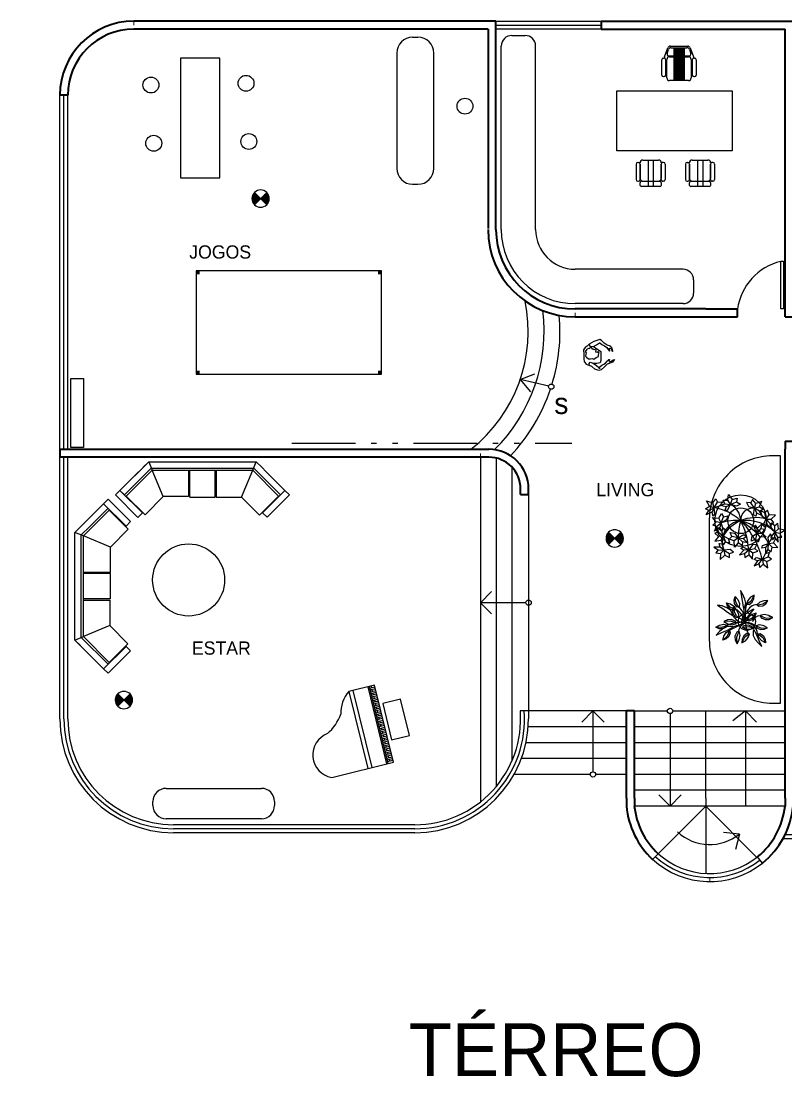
# Model space of a CAD drawing. Header units: millimetres. Extents: x 959 to 1071, y -109 to -6.
# Drawn here: x 959.32 to 973.78, y -28.07 to -8.12 of the extents above; entities that cross this region are included whole.
import ezdxf

# ---------------------------------------------------------------- set-up
doc = ezdxf.new("R2010")
doc.units = ezdxf.units.MM
doc.linetypes.add('ACAD_ISO10W100', pattern=[18, 12, -3, 0, -3])
doc.linetypes.add('ACAD_ISO12W100', pattern=[21, 12, -3, 0, -3, 0, -3])
for name, color, linetype in [('1E-SIMB', 2, 'Continuous'), ('CORTERS', 1, 'ACAD_ISO12W100'), ('e', 8, 'Continuous'), ('muebless', 90, 'Continuous'), ('prory1', 4, 'Continuous')]:
    doc.layers.add(name, color=color, linetype=linetype)
doc.layers.add('ejes', color=4, linetype='ACAD_ISO10W100', lineweight=0)
doc.layers.add('muro', color=1, linetype='Continuous', lineweight=40)

# ---------------------------------------------------------------- blocks, each defined once
blk = doc.blocks.new('Sofa45')
at = {"layer": 'e'}
for p, q in [((-0.596, 0.994), (-0.448, 0.994)), ((-0.448, 0.994), (-0.514, 0.834, 0.072)), ((-0.498, 0.874, 0.7), (0.871, -0.495, 0.7)), ((-0.448, 0.994), (0.991, -0.445)), ((-0.029, 0.348, 0.29), (0.831, -0.511, 0.29)), ((-0.372, -0.029, 0.3), (-0.033, -0.369, 0.3)), ((-0.033, -0.369, 0.3), (0.321, -0.015, 0.3)), ((0.335, -0.029, 0.3), (-0.019, -0.383, 0.3)), ((-0.019, -0.383, 0.3), (0.321, -0.722, 0.3)), ((0.831, -0.511, 0.3), (0.991, -0.445)), ((0.831, -1.202, 0.29), (0.831, -0.511, 0.29)), ((0.871, -0.712, 0.7), (0.871, -0.495, 0.7)), ((0.991, -0.592), (0.991, -0.445)), ((0.991, -0.712), (0.991, -0.592)), ((0.321, -0.722, 0.3), (0.321, -1.202, 0.3)), ((0.871, -1.212, 0.7), (0.871, -0.712, 0.7)), ((0.991, -1.212), (0.991, -0.712)), ((0.321, -1.202, 0.3), (0.831, -1.202, 0.29))]:
    blk.add_line(p, q, dxfattribs=at)
for points in [[(-1.336, 0.394), (-1.216, 0.394), (-1.216, 0.994), (-1.336, 0.994)], [(-1.336, 0.994), (-1.336, 0.394), (-1.216, 0.394), (-1.216, 0.994)], [(0.391, -1.332), (0.391, -1.212), (0.991, -1.212), (0.991, -1.332)]]:
    blk.add_lwpolyline(points, close=True, dxfattribs=at)
blk.add_lwpolyline([(-0.448, 0.994), (-1.216, 0.994), (-1.216, 0.874), (-0.498, 0.874)], dxfattribs=at)
for points, elevation in [([(-0.721, 0.334), (-1.206, 0.334), (-1.206, 0.834), (-0.514, 0.834)], 0.29), ([(-0.372, -0.029), (-0.011, 0.331)], 0.4), ([(-0.372, -0.029), (-0.033, -0.369), (0.328, -0.008)], 0.4), ([(-0.019, -0.383), (0.342, -0.022)], 0.3), ([(-0.019, -0.383), (0.321, -0.722), (0.831, -0.511)], 0.3)]:
    blk.add_lwpolyline(points, dxfattribs=dict(at, elevation=elevation))
at = {"layer": 'e', "elevation": 0.29}
blk.add_lwpolyline([(-0.514, 0.834), (-0.029, 0.348), (-0.382, -0.005), (-0.721, 0.334)], close=True, dxfattribs=at)
at = {"layer": 'e', "linetype": 'Continuous'}
for points in [[(-1.336, 0.994, 0.55), (-1.216, 0.994, 0.55), (-1.216, 0.394, 0.55), (-1.336, 0.394, 0.55)], [(-1.216, 0.994, 0.7), (-0.716, 0.994, 0.7), (-0.716, 0.994), (-1.216, 0.994)], [(-1.216, 0.994, 0.7), (-0.716, 0.994, 0.7), (-0.716, 0.994), (-1.216, 0.994)], [(0.991, -0.712, 0.7), (0.991, -1.212, 0.7), (0.991, -1.212), (0.991, -0.712)], [(0.991, -1.212, 0.55), (0.991, -1.332, 0.55), (0.391, -1.332, 0.55), (0.391, -1.212, 0.55)]]:
    blk.add_3dface(points, dxfattribs=at)
blk = doc.blocks.new('billar')
for p, q in [((464.757, 130.624, 0.76), (464.757, 127.884, 0.76)), ((466.282, 130.624, 0.76), (464.757, 130.624, 0.76)), ((466.282, 127.884, 0.76), (466.282, 130.624, 0.76)), ((464.757, 127.884, 0.76), (466.282, 127.884, 0.76))]:
    blk.add_line(p, q)
at = {"color": 0, "linetype": 'ByBlock'}
for points in [[(464.757, 130.624), (464.807, 130.624), (464.757, 130.574), (464.807, 130.574)], [(466.232, 130.624), (466.282, 130.624), (466.232, 130.574), (466.282, 130.574)], [(464.757, 127.934), (464.807, 127.934), (464.757, 127.884), (464.807, 127.884)], [(466.232, 127.934), (466.282, 127.934), (466.232, 127.884), (466.282, 127.884)]]:
    blk.add_solid(points, dxfattribs=at)
blk = doc.blocks.new('Musa05pl')
at = {"color": 0, "linetype": 'ByBlock'}
for p, q in [((-0.773, 1.617), (-0.773, 0.417)), ((0.727, 0.917), (-0.773, 0.917)), ((0.727, 0.837), (-0.773, 0.837)), ((0.727, 0.417), (0.727, 0.917)), ((0.727, 0.548), (-0.773, 0.548)), ((0.727, 0.522), (-0.773, 0.522)), ((-0.773, 0.417), (0.727, 0.417)), ((-0.739, 0.417), (-0.739, 0.522)), ((-0.705, 0.482), (-0.739, 0.482)), ((-0.705, 0.417), (-0.705, 0.522)), ((-0.671, 0.417), (-0.671, 0.522)), ((-0.637, 0.482), (-0.671, 0.482)), ((-0.637, 0.417), (-0.637, 0.522)), ((-0.603, 0.417), (-0.603, 0.522)), ((-0.569, 0.482), (-0.603, 0.482)), ((-0.569, 0.417), (-0.569, 0.522)), ((-0.535, 0.417), (-0.535, 0.522)), ((-0.501, 0.482), (-0.535, 0.482)), ((-0.501, 0.417), (-0.501, 0.522)), ((-0.467, 0.417), (-0.467, 0.522)), ((-0.433, 0.482), (-0.467, 0.482)), ((-0.433, 0.417), (-0.433, 0.522)), ((-0.399, 0.417), (-0.399, 0.522)), ((-0.365, 0.482), (-0.399, 0.482)), ((-0.365, 0.417), (-0.365, 0.522)), ((-0.331, 0.417), (-0.331, 0.522)), ((-0.297, 0.482), (-0.331, 0.482)), ((-0.297, 0.417), (-0.297, 0.522)), ((-0.263, 0.417), (-0.263, 0.522)), ((-0.229, 0.482), (-0.263, 0.482)), ((-0.229, 0.417), (-0.229, 0.522)), ((-0.196, 0.417), (-0.196, 0.522)), ((-0.161, 0.482), (-0.196, 0.482)), ((-0.161, 0.417), (-0.161, 0.522)), ((-0.128, 0.417), (-0.128, 0.522)), ((-0.093, 0.482), (-0.128, 0.482)), ((-0.093, 0.417), (-0.093, 0.522)), ((-0.06, 0.417), (-0.06, 0.522)), ((-0.025, 0.482), (-0.06, 0.482)), ((-0.025, 0.417), (-0.025, 0.522)), ((0.008, 0.417), (0.008, 0.522)), ((0.043, 0.482), (0.008, 0.482)), ((0.043, 0.417), (0.043, 0.522)), ((0.076, 0.417), (0.076, 0.522)), ((0.111, 0.482), (0.076, 0.482)), ((0.111, 0.417), (0.111, 0.522)), ((0.144, 0.417), (0.144, 0.522)), ((0.179, 0.482), (0.144, 0.482)), ((0.179, 0.417), (0.179, 0.522)), ((0.212, 0.417), (0.212, 0.522)), ((0.247, 0.482), (0.212, 0.482)), ((0.247, 0.417), (0.247, 0.522)), ((0.28, 0.417), (0.28, 0.522)), ((0.314, 0.482), (0.28, 0.482)), ((0.314, 0.417), (0.314, 0.522)), ((0.348, 0.417), (0.348, 0.522)), ((0.382, 0.482), (0.348, 0.482)), ((0.382, 0.417), (0.382, 0.522)), ((0.416, 0.417), (0.416, 0.522)), ((0.45, 0.482), (0.416, 0.482)), ((0.45, 0.417), (0.45, 0.522)), ((0.484, 0.417), (0.484, 0.522)), ((0.518, 0.482), (0.484, 0.482)), ((0.518, 0.417), (0.518, 0.522)), ((0.552, 0.417), (0.552, 0.522)), ((0.586, 0.482), (0.552, 0.482)), ((0.586, 0.417), (0.586, 0.522)), ((0.62, 0.417), (0.62, 0.522)), ((0.654, 0.482), (0.62, 0.482)), ((0.654, 0.417), (0.654, 0.522)), ((0.688, 0.417), (0.688, 0.522)), ((0.722, 0.482), (0.688, 0.482)), ((-0.351, 0.348), (-0.351, 0)), ((0.351, 0.348), (-0.351, 0.348)), ((0.351, 0), (0.351, 0.348)), ((-0.351, 0), (0.351, 0))]:
    blk.add_line(p, q, dxfattribs=at)
for centre, radius, start, end in [((-0.377, 1.446), 0.431, 6.7361, 156.5222), ((0.876, 1.931), 0.932, 207.7674, 235.3397), ((0.237, 0.577), 0.597, 34.803, 79.5058)]:
    blk.add_arc(centre, radius, start, end, dxfattribs=at)
blk = doc.blocks.new('SIREC')
for p, q in [((-0.245, 0.4), (-0.23, 0.4)), ((-0.2, 0.43), (-0.2, 0.481)), ((-0.172, 0.5), (0.172, 0.5)), ((0.17, 0.4), (-0.17, 0.4)), ((-0.05, 0), (-0.05, 0.5)), ((0.05, 0), (0.05, 0.5)), ((0.2, 0.481), (0.2, 0.43)), ((0.245, 0.4), (0.23, 0.4)), ((-0.275, 0.075), (-0.275, 0.37)), ((-0.2, 0.35), (-0.2, 0.075)), ((-0.2, 0.075), (-0.2, 0.35)), ((-0.2, 0.35), (-0.2, 0.075)), ((-0.2, 0.075), (-0.2, 0.35)), ((0.2, 0.37), (0.2, 0.075)), ((0.2, 0.075), (0.2, 0.35)), ((0.2, 0.35), (0.2, 0.075)), ((0.275, 0.075), (0.275, 0.37)), ((-0.245, 0.045), (-0.23, 0.045)), ((0.15, 0), (-0.15, 0)), ((0.245, 0.045), (0.23, 0.045))]:
    blk.add_line(p, q)
for centre, radius, start, end in [((-0.245, 0.37), 0.03, 90, 180), ((-0.23, 0.37), 0.03, 360, 90), ((-0.172, 0.47), 0.03, 90, 159.444), ((-0.17, 0.43), 0.03, 179.8576, 270), ((-0.15, 0.35), 0.05, 90, 180), ((0.15, 0.35), 0.05, 0, 90), ((0.17, 0.43), 0.03, 270, 0.1424), ((0.172, 0.47), 0.03, 20.556, 90), ((0.23, 0.37), 0.03, 90, 180), ((0.245, 0.37), 0.03, 0, 90), ((-0.245, 0.075), 0.03, 180, 270), ((-0.23, 0.075), 0.03, 270, 0), ((-0.15, 0.05), 0.05, 180, 270), ((0.15, 0.05), 0.05, 270, 0), ((0.23, 0.075), 0.03, 180, 270), ((0.245, 0.075), 0.03, 270, 360)]:
    blk.add_arc(centre, radius, start, end)
blk = doc.blocks.new('*X21')
at = {"color": 0}
for p, q in [((28.704, 12.739), (28.775, 12.78)), ((28.704, 12.727), (28.783, 12.773)), ((28.705, 12.751), (28.768, 12.787)), ((28.706, 12.717), (28.79, 12.765)), ((28.707, 12.764), (28.761, 12.795)), ((28.708, 12.706), (28.797, 12.758)), ((28.711, 12.697), (28.805, 12.751)), ((28.712, 12.778), (28.753, 12.802)), ((28.715, 12.687), (28.812, 12.743)), ((28.719, 12.794), (28.746, 12.809)), ((28.72, 12.678), (28.816, 12.734)), ((28.733, 12.813), (28.739, 12.816)), ((28.819, 12.736), (28.918, 12.793)), ((28.827, 12.729), (28.923, 12.784)), ((28.834, 12.721), (28.927, 12.775)), ((28.841, 12.714), (28.93, 12.765)), ((28.844, 12.762), (28.913, 12.802)), ((28.849, 12.707), (28.932, 12.755)), ((28.856, 12.699), (28.933, 12.744)), ((28.863, 12.692), (28.933, 12.733)), ((28.871, 12.789), (28.907, 12.81)), ((28.871, 12.685), (28.932, 12.72)), ((28.878, 12.677), (28.93, 12.707)), ((28.898, 12.816), (28.9, 12.817)), ((28.725, 12.67), (28.789, 12.707)), ((28.731, 12.662), (28.762, 12.68)), ((28.885, 12.67), (28.925, 12.693)), ((28.893, 12.663), (28.916, 12.677))]:
    blk.add_line(p, q, dxfattribs=at)
blk = doc.blocks.new('E30')
at = {"layer": '1E-SIMB'}
for p, q in [((0.088, 0.088), (-0.088, -0.088)), ((0.088, -0.088), (-0.088, 0.088))]:
    blk.add_line(p, q, dxfattribs=at)
for start, end in [(135, 225), (45, 135), (315, 45), (225, 315)]:
    blk.add_arc((0, 0), 0.125, start, end, dxfattribs=at)
at = {"layer": '1E-SIMB', "xscale": 1.089468481597521, "yscale": 1.089468481597521, "zscale": 1.089468481597522}
blk.add_blockref('*X21', (-31.397, -13.876), dxfattribs=at)
blk = doc.blocks.new('Eschum13')
at = {"color": 0, "linetype": 'ByBlock'}
for points in [[(-0.081, 0.2), (-0.119, 0.16), (-0.158, 0.138), (-0.185, 0.094), (-0.183, 0.011), (-0.179, -0.075), (-0.173, -0.128), (-0.134, -0.179), (-0.075, -0.202)], [(0.004, 0.153), (0.096, 0.09), (0.139, 0.06), (0.143, -0.109), (0.13, -0.151), (0.066, -0.168), (-0.002, -0.164)]]:
    blk.add_lwpolyline(points, dxfattribs=at)
for points in [[(0.369, 0.068), (0.356, 0.123), (0.322, 0.16), (0.262, 0.181), (0.202, 0.219), (0.156, 0.266), (0.119, 0.285), (0.011, 0.251), (-0.079, 0.198), (-0.066, 0.164), (0.002, 0.155), (0.058, 0.187), (0.098, 0.215), (0.115, 0.228), (0.121, 0.222), (0.158, 0.192), (0.211, 0.168), (0.254, 0.134), (0.277, 0.102), (0.305, 0.07), (0.311, 0.074), (0.302, 0.113), (0.305, 0.123), (0.332, 0.117), (0.349, 0.077), (0.36, 0.064)], [(0.107, 0.032), (0.092, 0.058), (0.07, 0.043), (0.047, 0.047), (0.055, 0.081), (0.026, 0.096), (0.004, 0.09), (-0.009, 0.115), (-0.026, 0.107), (-0.028, 0.139), (-0.066, 0.136), (-0.072, 0.111), (-0.094, 0.119), (-0.134, 0.092), (-0.13, 0.079), (-0.153, 0.058), (-0.138, 0.036), (-0.141, 0.011), (-0.149, -0.025), (-0.132, -0.047), (-0.094, -0.075), (-0.055, -0.079), (-0.026, -0.072), (0.009, -0.083), (0.053, -0.051), (0.094, -0.032), (0.098, 0.004)], [(0.398, -0.089), (0.358, -0.143), (0.3, -0.168), (0.262, -0.181), (0.209, -0.23), (0.145, -0.285), (0.1, -0.296), (0.03, -0.271), (-0.032, -0.224), (-0.075, -0.202), (-0.081, -0.168), (-0.06, -0.143), (-0.002, -0.158), (0.058, -0.202), (0.102, -0.239), (0.115, -0.253), (0.115, -0.266), (0.119, -0.228), (0.162, -0.198), (0.194, -0.177), (0.23, -0.158), (0.262, -0.124), (0.29, -0.092), (0.304, -0.092), (0.292, -0.121), (0.3, -0.132), (0.336, -0.124), (0.366, -0.104), (0.375, -0.094)]]:
    blk.add_lwpolyline(points, close=True, dxfattribs=at)

msp = doc.modelspace()

# ---------------------------------------------------------------- linework, layer by layer
for p, q in [((968.303, -8.119), (970.289, -8.119)), ((968.303, -8.194), (970.289, -8.194)), ((970.289, -8.269), (968.303, -8.269)), ((960.057, -16.209), (960.057, -9.519)), ((960.132, -16.209), (960.132, -9.519)), ((960.207, -16.209), (960.207, -9.519)), ((960.057, -21.304), (960.057, -16.359)), ((960.132, -21.304), (960.132, -16.359)), ((960.207, -21.304), (960.207, -16.359)), ((968.008, -16.363), (968.008, -22.874)), ((968.304, -16.374), (968.304, -19.158)), ((968.604, -16.546), (968.604, -22.1)), ((968.919, -17.063), (968.919, -21.154)), ((968.304, -19.158), (968.304, -22.586)), ((968.919, -21.154), (968.763, -21.154)), ((968.919, -21.154), (968.919, -21.304)), ((970.769, -21.154), (968.919, -21.154)), ((970.919, -21.154), (971.544, -21.154)), ((971.644, -21.154), (973.769, -21.154)), ((972.269, -21.996), (972.269, -21.154)), ((970.769, -21.454), (968.913, -21.454)), ((972.269, -21.454), (970.919, -21.454)), ((973.769, -21.454), (972.269, -21.454)), ((970.769, -21.754), (968.871, -21.754)), ((972.269, -21.754), (970.919, -21.754)), ((972.269, -21.754), (970.919, -21.754)), ((973.769, -21.754), (972.269, -21.754)), ((972.269, -21.996), (972.269, -21.754)), ((973.769, -21.754), (972.269, -21.754)), ((970.769, -22.054), (968.784, -22.054)), ((972.269, -22.054), (970.919, -22.054)), ((972.269, -22.804), (972.269, -21.996)), ((972.269, -22.804), (972.269, -21.996)), ((973.769, -22.054), (972.269, -22.054)), ((973.769, -22.804), (973.769, -21.996)), ((970.087, -22.354), (968.645, -22.354)), ((970.769, -22.354), (970.187, -22.354)), ((972.269, -22.354), (970.919, -22.354)), ((973.769, -22.354), (972.269, -22.354)), ((972.269, -22.654), (970.919, -22.654)), ((973.769, -22.654), (972.269, -22.654)), ((972.269, -22.804), (972.269, -22.954)), ((972.269, -22.804), (972.269, -22.954)), ((973.769, -22.804), (973.769, -22.954)), ((972.269, -22.954), (970.919, -22.954)), ((972.269, -22.954), (971.371, -23.852)), ((972.269, -22.954), (973.236, -23.921)), ((973.769, -22.954), (972.269, -22.954)), ((972.269, -22.954), (972.269, -24.231)), ((973.769, -22.954), (972.269, -22.954)), ((966.769, -23.304), (962.207, -23.304)), ((966.769, -23.379), (962.207, -23.379)), ((966.769, -23.454), (962.207, -23.454)), ((976.301, -23.494), (973.766, -23.494)), ((976.301, -23.569), (973.727, -23.569)), ((971.265, -23.958), (971.371, -23.852)), ((973.342, -24.028), (973.249, -23.911))]:
    msp.add_line(p, q)
msp.add_lwpolyline([(973.737, -12.658), (973.737, -13.558), (973.687, -13.558), (973.687, -12.658)], close=True)
msp.add_lwpolyline([(973.685, -16.333), (973.536, -16.333, 0.414214), (972.336, -17.533), (972.336, -19.808, 0.414214), (973.536, -21.008), (973.685, -21.008)], format="xyb", close=True)
for centre, radius, start, end in [((973.943, -13.713), 1.085, 103.6243, 171.8066), ((966.065, -13.974), 2.848, 308.2981, 11.4223), ((966.065, -13.974), 3.148, 314.5714, 7.0015), ((966.065, -13.974), 3.448, 343.0661, 4.8794), ((966.065, -13.974), 3.448, 316.8485, 341.4044), ((962.207, -21.304), 2.15, 180, 270), ((962.207, -21.304), 2.075, 180, 270), ((962.207, -21.304), 2, 180, 270), ((966.769, -21.304), 2.075, 270, 4.1455), ((966.769, -21.304), 2, 270, 4.3012), ((966.769, -21.304), 2.15, 270, 360), ((972.344, -22.778), 1.524, 227.5473, 308.6026), ((972.344, -22.778), 1.449, 227.5473, 308.6026), ((972.344, -22.778), 1.599, 227.5473, 308.6026)]:
    msp.add_arc(centre, radius, start, end)
at = {"layer": 'CORTERS', "ltscale": 0.1}
msp.add_line((964.445, -16.096), (969.739, -16.096), dxfattribs=at)
at = {"layer": 'ejes'}
for p, q in [((961.457, -8.119), (961.457, -8.194)), ((969.803, -13.708), (969.803, -13.633)), ((968.008, -16.363), (968.008, -16.288)), ((968.919, -17.063), (968.844, -17.063)), ((970.769, -21.154), (970.844, -21.154)), ((972.344, -24.377), (972.344, -24.302))]:
    msp.add_line(p, q, dxfattribs=at)
at = {"layer": 'muebless'}
for p, q in [((966.727, -8.423), (966.827, -8.423)), ((968.603, -8.39), (968.853, -8.39)), ((966.427, -8.723), (966.427, -10.902)), ((967.127, -10.902), (967.127, -8.723)), ((968.403, -12.058), (968.403, -8.59)), ((969.053, -12.058), (969.053, -8.59)), ((971.488, -8.793), (971.551, -8.626)), ((971.538, -8.734), (971.564, -8.657)), ((971.567, -8.773), (971.959, -8.773)), ((971.597, -8.593), (971.928, -8.593)), ((971.611, -8.623), (971.914, -8.623)), ((971.663, -8.623), (971.663, -8.773)), ((971.688, -8.623), (971.688, -8.773)), ((971.713, -8.623), (971.713, -8.773)), ((971.738, -8.623), (971.738, -8.773)), ((971.763, -8.623), (971.763, -8.773)), ((971.788, -8.623), (971.788, -8.773)), ((971.813, -8.623), (971.813, -8.773)), ((971.838, -8.623), (971.838, -8.773)), ((971.863, -8.623), (971.863, -8.773)), ((971.962, -8.657), (971.987, -8.734)), ((971.975, -8.626), (972.038, -8.793)), ((971.438, -9.138), (971.438, -8.848)), ((971.468, -8.818), (971.483, -8.818)), ((971.488, -8.793), (971.488, -8.818)), ((971.513, -9.138), (971.513, -8.848)), ((971.533, -9.193), (971.533, -8.843)), ((971.583, -8.793), (971.943, -8.793)), ((971.663, -8.793), (971.663, -9.243)), ((971.688, -8.793), (971.688, -9.243)), ((971.713, -8.793), (971.713, -9.243)), ((971.738, -8.793), (971.738, -9.243)), ((971.763, -8.793), (971.763, -9.243)), ((971.788, -8.793), (971.788, -9.243)), ((971.813, -8.793), (971.813, -9.243)), ((971.838, -8.793), (971.838, -9.243)), ((971.863, -8.793), (971.863, -9.243)), ((971.993, -8.843), (971.993, -9.193)), ((972.013, -8.848), (972.013, -9.138)), ((972.038, -8.793), (972.038, -8.818)), ((972.043, -8.818), (972.058, -8.818)), ((972.088, -8.848), (972.088, -9.138)), ((971.468, -9.168), (971.483, -9.168)), ((972.043, -9.168), (972.058, -9.168)), ((971.943, -9.243), (971.583, -9.243)), ((966.727, -11.202), (966.827, -11.202)), ((971.84, -12.808), (969.803, -12.808)), ((972.04, -13.008), (972.04, -13.258)), ((971.84, -13.458), (969.803, -13.458)), ((972.4, -17.221), (972.461, -17.144)), ((972.461, -17.144), (972.492, -17.211)), ((972.686, -17.173), (972.698, -17.064)), ((972.698, -17.064), (972.77, -17.159)), ((972.77, -17.159), (972.864, -17.131)), ((972.864, -17.131), (972.851, -17.203)), ((973.155, -17.156), (973.124, -17.222)), ((973.216, -17.233), (973.155, -17.156)), ((972.266, -17.332), (972.339, -17.282)), ((972.33, -17.367), (972.266, -17.332)), ((972.286, -17.186), (972.4, -17.221)), ((972.339, -17.282), (972.286, -17.186)), ((972.33, -17.367), (972.427, -17.314)), ((972.427, -17.314), (972.339, -17.282)), ((972.427, -17.314), (972.385, -17.398)), ((972.427, -17.314), (972.4, -17.221)), ((972.427, -17.314), (972.492, -17.211)), ((972.539, -17.278), (972.427, -17.314)), ((972.443, -17.435), (972.427, -17.314)), ((972.492, -17.211), (972.577, -17.203)), ((972.577, -17.203), (972.539, -17.278)), ((972.542, -17.274), (972.63, -17.238)), ((972.657, -17.295), (972.542, -17.274)), ((972.597, -17.173), (972.686, -17.173)), ((972.63, -17.238), (972.597, -17.173)), ((972.63, -17.238), (972.739, -17.25)), ((972.657, -17.295), (972.631, -17.357)), ((972.739, -17.25), (972.657, -17.295)), ((972.683, -17.359), (972.739, -17.25)), ((972.739, -17.25), (972.686, -17.173)), ((972.739, -17.25), (972.77, -17.159)), ((972.739, -17.25), (972.851, -17.203)), ((972.852, -17.284), (972.739, -17.25)), ((972.851, -17.203), (972.926, -17.245)), ((972.926, -17.245), (972.852, -17.284)), ((973.124, -17.222), (973.039, -17.215)), ((973.039, -17.215), (973.077, -17.289)), ((973.077, -17.289), (973.189, -17.325)), ((973.189, -17.325), (973.124, -17.222)), ((973.173, -17.447), (973.189, -17.325)), ((973.189, -17.325), (973.216, -17.233)), ((973.189, -17.325), (973.276, -17.294)), ((973.285, -17.378), (973.189, -17.325)), ((973.189, -17.325), (973.23, -17.409)), ((973.329, -17.197), (973.216, -17.233)), ((973.276, -17.294), (973.329, -17.197)), ((973.35, -17.344), (973.276, -17.294)), ((973.285, -17.378), (973.35, -17.344)), ((972.279, -17.447), (972.33, -17.367)), ((972.385, -17.398), (972.279, -17.447)), ((972.385, -17.398), (972.4, -17.464)), ((972.399, -17.497), (972.517, -17.513)), ((972.468, -17.583), (972.399, -17.497)), ((972.4, -17.464), (972.443, -17.435)), ((972.517, -17.513), (972.564, -17.426)), ((972.559, -17.599), (972.517, -17.513)), ((972.559, -17.599), (972.605, -17.486)), ((972.664, -17.544), (972.559, -17.599)), ((972.564, -17.426), (972.605, -17.486)), ((972.605, -17.486), (972.688, -17.464)), ((972.631, -17.357), (972.683, -17.359)), ((972.688, -17.464), (972.664, -17.544)), ((973.216, -17.475), (973.173, -17.447)), ((973.23, -17.409), (973.216, -17.475)), ((973.23, -17.409), (973.337, -17.459)), ((973.337, -17.459), (973.285, -17.378)), ((973.31, -17.374), (973.32, -17.456)), ((973.387, -17.41), (973.31, -17.374)), ((973.32, -17.456), (973.413, -17.529)), ((973.356, -17.637), (973.413, -17.529)), ((973.439, -17.358), (973.387, -17.41)), ((973.413, -17.529), (973.387, -17.41)), ((973.413, -17.529), (973.47, -17.451)), ((973.413, -17.529), (973.506, -17.529)), ((973.485, -17.612), (973.413, -17.529)), ((973.413, -17.529), (973.423, -17.622)), ((973.47, -17.451), (973.439, -17.358)), ((973.589, -17.456), (973.47, -17.451)), ((973.506, -17.529), (973.589, -17.456)), ((973.558, -17.601), (973.506, -17.529)), ((972.404, -17.645), (972.468, -17.583)), ((972.474, -17.668), (972.404, -17.645)), ((972.437, -17.756), (972.474, -17.668)), ((972.533, -17.689), (972.437, -17.756)), ((972.559, -17.599), (972.468, -17.583)), ((972.474, -17.668), (972.559, -17.599)), ((972.476, -17.687), (972.513, -17.775)), ((972.572, -17.754), (972.476, -17.687)), ((972.559, -17.599), (972.533, -17.689)), ((972.533, -17.689), (972.559, -17.751)), ((972.597, -17.716), (972.559, -17.599)), ((972.559, -17.751), (972.597, -17.716)), ((972.572, -17.754), (972.598, -17.691)), ((972.598, -17.844), (972.572, -17.754)), ((972.598, -17.691), (972.635, -17.727)), ((972.635, -17.727), (972.598, -17.844)), ((973.21, -17.642), (973.179, -17.683)), ((973.179, -17.683), (973.236, -17.792)), ((973.246, -17.699), (973.21, -17.642)), ((973.236, -17.792), (973.246, -17.699)), ((973.308, -17.709), (973.236, -17.792)), ((973.246, -17.699), (973.329, -17.616)), ((973.329, -17.616), (973.308, -17.709)), ((973.308, -17.709), (973.38, -17.719)), ((973.38, -17.719), (973.329, -17.792)), ((973.387, -17.679), (973.356, -17.637)), ((973.423, -17.622), (973.387, -17.679)), ((973.423, -17.622), (973.506, -17.705)), ((973.485, -17.612), (973.558, -17.601)), ((973.506, -17.705), (973.485, -17.612)), ((973.503, -17.605), (973.498, -17.689)), ((973.498, -17.689), (973.578, -17.776)), ((973.573, -17.655), (973.503, -17.605)), ((973.633, -17.613), (973.573, -17.655)), ((973.578, -17.776), (973.573, -17.655)), ((973.578, -17.776), (973.647, -17.71)), ((973.647, -17.71), (973.633, -17.613)), ((973.763, -17.735), (973.647, -17.71)), ((973.669, -17.792), (973.763, -17.735)), ((972.507, -17.86), (972.438, -17.945)), ((972.438, -17.945), (972.556, -17.93)), ((972.513, -17.775), (972.443, -17.797)), ((972.443, -17.797), (972.507, -17.86)), ((972.598, -17.844), (972.507, -17.86)), ((972.513, -17.775), (972.598, -17.844)), ((972.598, -17.844), (972.556, -17.93)), ((972.556, -17.93), (972.602, -18.016)), ((972.702, -17.899), (972.598, -17.844)), ((972.598, -17.844), (972.644, -17.956)), ((972.727, -17.978), (972.702, -17.899)), ((972.712, -17.911), (972.764, -17.859)), ((972.806, -17.942), (972.712, -17.911)), ((972.728, -17.782), (972.811, -17.792)), ((972.764, -17.859), (972.728, -17.782)), ((972.883, -17.885), (972.764, -17.859)), ((972.883, -17.885), (972.806, -17.942)), ((972.811, -18.061), (972.806, -17.942)), ((972.811, -17.792), (972.883, -17.885)), ((972.992, -17.828), (972.883, -17.885)), ((972.883, -17.885), (972.883, -17.978)), ((972.966, -17.957), (972.883, -17.885)), ((972.883, -17.885), (972.976, -17.895)), ((972.976, -17.895), (973.033, -17.859)), ((972.976, -17.895), (973.059, -17.978)), ((973.033, -17.859), (972.992, -17.828)), ((973.132, -17.947), (973.142, -17.864)), ((973.21, -17.911), (973.132, -17.947)), ((973.142, -17.864), (973.236, -17.792)), ((973.236, -17.792), (973.21, -17.911)), ((973.261, -17.962), (973.21, -17.911)), ((973.236, -17.792), (973.329, -17.792)), ((973.236, -17.792), (973.292, -17.869)), ((973.292, -17.869), (973.261, -17.962)), ((973.411, -17.864), (973.292, -17.869)), ((973.329, -17.792), (973.411, -17.864)), ((973.493, -17.81), (973.442, -17.876)), ((973.442, -17.876), (973.457, -17.993)), ((973.457, -17.993), (973.522, -17.89)), ((973.522, -17.89), (973.493, -17.81)), ((973.503, -17.873), (973.578, -17.776)), ((973.526, -17.919), (973.503, -17.873)), ((973.596, -17.89), (973.522, -17.89)), ((973.572, -17.87), (973.526, -17.919)), ((973.552, -17.978), (973.596, -17.89)), ((973.578, -17.776), (973.572, -17.87)), ((973.572, -17.87), (973.639, -17.966)), ((973.578, -17.776), (973.669, -17.792)), ((973.634, -17.87), (973.578, -17.776)), ((973.634, -17.87), (973.708, -17.873)), ((973.639, -17.966), (973.634, -17.87)), ((973.708, -17.873), (973.669, -17.792)), ((972.423, -18.058), (972.503, -18.109)), ((972.54, -18.058), (972.423, -18.058)), ((972.503, -18.109), (972.459, -18.168)), ((972.503, -18.109), (972.613, -18.117)), ((972.525, -17.992), (972.576, -17.999)), ((972.54, -18.058), (972.525, -17.992)), ((972.613, -18.117), (972.54, -18.058)), ((972.613, -18.117), (972.547, -18.182)), ((972.576, -17.999), (972.613, -18.117)), ((972.602, -18.016), (972.644, -17.956)), ((972.73, -18.102), (972.613, -18.117)), ((972.613, -18.117), (972.627, -18.212)), ((972.613, -18.117), (972.715, -18.182)), ((972.644, -17.956), (972.727, -17.978)), ((972.715, -18.182), (972.796, -18.153)), ((972.796, -18.153), (972.73, -18.102)), ((972.883, -17.978), (972.811, -18.061)), ((972.956, -18.03), (972.883, -17.978)), ((972.988, -18.119), (972.906, -18.202)), ((972.931, -18.083), (972.973, -18.052)), ((972.988, -18.119), (972.931, -18.083)), ((972.966, -17.957), (972.956, -18.03)), ((973.059, -17.978), (972.966, -17.957)), ((972.973, -18.052), (973.081, -18.109)), ((973.081, -18.109), (972.988, -18.119)), ((972.999, -18.182), (973.081, -18.109)), ((973.154, -18.016), (973.081, -18.109)), ((973.081, -18.109), (973.2, -18.083)), ((973.081, -18.109), (973.159, -18.166)), ((973.081, -18.109), (973.081, -18.202)), ((973.237, -18.006), (973.154, -18.016)), ((973.159, -18.166), (973.252, -18.135)), ((973.2, -18.083), (973.237, -18.006)), ((973.252, -18.135), (973.2, -18.083)), ((973.332, -18.08), (973.339, -18.029)), ((973.398, -18.066), (973.332, -18.08)), ((973.339, -18.029), (973.457, -17.993)), ((973.457, -17.993), (973.398, -18.066)), ((973.398, -18.066), (973.398, -18.183)), ((973.398, -18.183), (973.449, -18.102)), ((973.449, -18.102), (973.457, -17.993)), ((973.449, -18.102), (973.508, -18.146)), ((973.457, -17.993), (973.552, -17.978)), ((973.457, -17.993), (973.522, -18.058)), ((973.508, -18.146), (973.522, -18.058)), ((973.522, -18.058), (973.632, -18.066)), ((973.632, -18.066), (973.552, -17.978)), ((972.459, -18.168), (972.547, -18.182)), ((972.547, -18.182), (972.54, -18.292)), ((972.54, -18.292), (972.627, -18.212)), ((972.627, -18.212), (972.715, -18.255)), ((972.715, -18.255), (972.715, -18.182)), ((972.906, -18.202), (972.999, -18.182)), ((972.999, -18.182), (973.009, -18.254)), ((973.009, -18.254), (973.081, -18.202)), ((973.081, -18.202), (973.154, -18.285)), ((973.154, -18.285), (973.159, -18.166)), ((973.249, -18.316), (973.182, -18.411)), ((973.187, -18.29), (973.222, -18.252)), ((973.249, -18.316), (973.187, -18.29)), ((973.222, -18.252), (973.339, -18.289)), ((973.339, -18.289), (973.249, -18.316)), ((973.27, -18.375), (973.339, -18.289)), ((973.394, -18.185), (973.339, -18.289)), ((973.339, -18.289), (973.452, -18.243)), ((973.339, -18.289), (973.355, -18.381)), ((973.339, -18.289), (973.425, -18.332)), ((973.474, -18.16), (973.394, -18.185)), ((973.425, -18.332), (973.512, -18.285)), ((973.441, -18.45), (973.425, -18.332)), ((973.452, -18.243), (973.474, -18.16)), ((973.512, -18.285), (973.452, -18.243)), ((973.182, -18.411), (973.27, -18.375)), ((973.27, -18.375), (973.293, -18.444)), ((973.293, -18.444), (973.355, -18.381)), ((973.355, -18.381), (973.441, -18.45)), ((972.924, -18.88), (972.943, -18.996)), ((972.973, -18.953), (972.924, -18.88)), ((972.66, -19.11), (972.735, -19.132)), ((972.683, -19.176), (972.66, -19.11)), ((972.733, -19.193), (972.667, -19.12)), ((972.735, -19.132), (972.802, -19.175)), ((972.808, -19.057), (972.827, -18.99)), ((972.814, -19.124), (972.808, -19.057)), ((972.857, -19.186), (972.814, -19.124)), ((972.827, -18.99), (972.875, -19.051)), ((972.839, -19.1), (972.827, -19.002)), ((972.869, -19.155), (972.839, -19.1)), ((972.875, -19.051), (972.906, -19.124)), ((972.906, -19.124), (972.901, -19.198)), ((972.943, -18.996), (972.961, -19.106)), ((972.961, -19.106), (972.985, -19.222)), ((973.01, -19.039), (972.973, -18.953)), ((973.028, -19.118), (973.01, -19.039)), ((973.01, -19.186), (973.028, -19.118)), ((973.062, -19.066), (973.041, -19.137)), ((973.041, -19.137), (973.086, -19.107)), ((973.042, -19.137), (973.087, -19.14)), ((973.115, -19.007), (973.062, -19.066)), ((973.086, -19.107), (973.133, -19.066)), ((973.087, -19.14), (973.148, -19.097)), ((973.182, -18.967), (973.115, -19.007)), ((973.133, -19.066), (973.178, -18.978)), ((973.148, -19.097), (973.176, -19.036)), ((973.176, -19.036), (973.182, -18.967)), ((973.289, -19.096), (973.236, -19.147)), ((973.236, -19.147), (973.289, -19.144)), ((973.237, -19.148), (973.273, -19.173)), ((973.365, -19.072), (973.289, -19.096)), ((973.289, -19.144), (973.351, -19.132)), ((973.348, -19.166), (973.403, -19.127)), ((973.351, -19.132), (973.433, -19.078)), ((973.443, -19.07), (973.365, -19.072)), ((973.403, -19.127), (973.443, -19.07)), ((972.494, -19.152), (972.589, -19.221)), ((972.581, -19.169), (972.494, -19.152)), ((972.667, -19.204), (972.581, -19.169)), ((972.589, -19.221), (972.68, -19.286)), ((972.736, -19.247), (972.667, -19.204)), ((972.68, -19.286), (972.779, -19.35)), ((972.727, -19.227), (972.683, -19.176)), ((972.797, -19.253), (972.727, -19.227)), ((972.789, -19.221), (972.733, -19.193)), ((972.771, -19.307), (972.736, -19.247)), ((972.788, -19.35), (972.771, -19.307)), ((972.784, -19.263), (972.796, -19.195)), ((972.795, -19.33), (972.784, -19.263)), ((972.84, -19.238), (972.789, -19.221)), ((972.843, -19.387), (972.795, -19.33)), ((972.796, -19.195), (972.85, -19.251)), ((972.818, -19.303), (972.797, -19.207)), ((972.839, -19.238), (972.797, -19.253)), ((972.802, -19.175), (972.84, -19.238)), ((972.853, -19.355), (972.818, -19.303)), ((972.85, -19.251), (972.887, -19.322)), ((972.9, -19.198), (972.857, -19.186)), ((972.901, -19.198), (972.869, -19.155)), ((972.887, -19.322), (972.888, -19.395)), ((972.968, -19.381), (973.023, -19.322)), ((972.991, -19.228), (973.01, -19.186)), ((973.023, -19.322), (973.098, -19.266)), ((973.103, -19.318), (973.032, -19.404)), ((973.148, -19.331), (973.081, -19.374)), ((973.098, -19.266), (973.177, -19.227)), ((973.177, -19.227), (973.103, -19.318)), ((973.223, -19.309), (973.148, -19.331)), ((973.15, -19.392), (973.216, -19.319)), ((973.2, -19.375), (973.223, -19.309)), ((973.273, -19.173), (973.348, -19.166)), ((973.375, -19.33), (973.297, -19.352)), ((973.297, -19.35), (973.318, -19.394)), ((973.46, -19.349), (973.375, -19.33)), ((973.536, -19.39), (973.46, -19.349)), ((972.459, -19.57), (972.527, -19.532)), ((972.527, -19.532), (972.605, -19.515)), ((972.605, -19.515), (972.676, -19.533)), ((972.679, -19.432), (972.61, -19.465)), ((972.61, -19.465), (972.686, -19.506)), ((972.731, -19.457), (972.623, -19.462)), ((972.676, -19.533), (972.628, -19.556)), ((972.676, -19.534), (972.656, -19.574)), ((972.753, -19.426), (972.679, -19.432)), ((972.686, -19.506), (972.771, -19.525)), ((972.797, -19.479), (972.731, -19.457)), ((972.828, -19.46), (972.753, -19.426)), ((972.771, -19.525), (972.849, -19.503)), ((972.849, -19.503), (972.797, -19.479)), ((972.849, -19.504), (972.828, -19.46)), ((972.887, -19.395), (972.843, -19.387)), ((972.888, -19.395), (972.853, -19.355)), ((972.945, -19.495), (972.95, -19.449)), ((972.95, -19.449), (972.968, -19.381)), ((973.032, -19.404), (972.953, -19.493)), ((972.967, -19.574), (972.996, -19.54)), ((972.996, -19.54), (973.069, -19.527)), ((973.081, -19.374), (973.043, -19.437)), ((973.043, -19.437), (973.094, -19.42)), ((973.044, -19.437), (973.086, -19.452)), ((973.069, -19.527), (973.133, -19.55)), ((973.086, -19.452), (973.156, -19.426)), ((973.094, -19.42), (973.15, -19.392)), ((973.133, -19.55), (973.186, -19.595)), ((973.156, -19.426), (973.2, -19.375)), ((973.287, -19.526), (973.216, -19.544)), ((973.216, -19.544), (973.264, -19.567)), ((973.216, -19.545), (973.236, -19.585)), ((973.365, -19.543), (973.287, -19.526)), ((973.297, -19.352), (973.349, -19.375)), ((973.318, -19.394), (973.393, -19.429)), ((973.349, -19.375), (973.414, -19.398)), ((973.434, -19.581), (973.365, -19.543)), ((973.393, -19.429), (973.466, -19.423)), ((973.414, -19.398), (973.523, -19.393)), ((973.535, -19.393), (973.466, -19.36)), ((973.466, -19.423), (973.536, -19.39)), ((972.522, -19.6), (972.459, -19.57)), ((972.527, -19.653), (972.469, -19.719)), ((972.469, -19.719), (972.576, -19.671)), ((972.569, -19.577), (972.471, -19.572)), ((972.589, -19.605), (972.522, -19.6)), ((972.6, -19.596), (972.527, -19.653)), ((972.628, -19.556), (972.569, -19.577)), ((972.576, -19.671), (972.678, -19.625)), ((972.656, -19.574), (972.589, -19.605)), ((972.589, -19.815), (972.611, -19.74)), ((972.672, -19.742), (972.599, -19.808)), ((972.672, -19.557), (972.6, -19.596)), ((972.611, -19.74), (972.653, -19.673)), ((972.653, -19.673), (972.716, -19.634)), ((972.706, -19.748), (972.654, -19.791)), ((972.742, -19.558), (972.672, -19.557)), ((972.699, -19.685), (972.672, -19.742)), ((972.678, -19.625), (972.784, -19.572)), ((972.716, -19.634), (972.699, -19.685)), ((972.731, -19.677), (972.706, -19.748)), ((972.717, -19.635), (972.731, -19.677)), ((972.788, -19.564), (972.742, -19.558)), ((972.856, -19.667), (972.821, -19.741)), ((972.821, -19.741), (972.827, -19.815)), ((972.875, -19.698), (972.852, -19.763)), ((972.9, -19.646), (972.856, -19.667)), ((972.898, -19.646), (972.875, -19.698)), ((972.92, -19.724), (972.898, -19.646)), ((972.901, -19.809), (972.92, -19.724)), ((972.988, -19.736), (972.959, -19.797)), ((972.966, -19.575), (973.018, -19.564)), ((973.03, -19.61), (972.966, -19.575)), ((973.049, -19.693), (972.988, -19.736)), ((973.05, -19.726), (973.002, -19.767)), ((973.018, -19.564), (973.081, -19.56)), ((973.11, -19.614), (973.03, -19.61)), ((973.093, -19.697), (973.049, -19.693)), ((973.094, -19.697), (973.05, -19.726)), ((973.074, -19.768), (973.094, -19.697)), ((973.081, -19.56), (973.175, -19.59)), ((973.186, -19.595), (973.11, -19.614)), ((973.175, -19.615), (973.168, -19.661)), ((973.168, -19.661), (973.168, -19.731)), ((973.168, -19.731), (973.206, -19.803)), ((973.236, -19.725), (973.182, -19.619)), ((973.236, -19.585), (973.303, -19.616)), ((973.282, -19.827), (973.236, -19.725)), ((973.255, -19.697), (973.299, -19.726)), ((973.275, -19.768), (973.255, -19.697)), ((973.256, -19.697), (973.3, -19.693)), ((973.264, -19.567), (973.323, -19.588)), ((973.299, -19.726), (973.347, -19.767)), ((973.3, -19.693), (973.362, -19.736)), ((973.303, -19.616), (973.371, -19.61)), ((973.323, -19.588), (973.421, -19.583)), ((973.362, -19.736), (973.39, -19.797)), ((973.371, -19.61), (973.434, -19.581)), ((972.654, -19.791), (972.589, -19.815)), ((972.827, -19.815), (972.86, -19.885)), ((972.852, -19.763), (972.858, -19.871)), ((972.86, -19.885), (972.901, -19.809)), ((972.959, -19.797), (972.953, -19.867)), ((972.953, -19.867), (973.02, -19.826)), ((973.002, -19.767), (972.958, -19.855)), ((973.02, -19.826), (973.074, -19.768)), ((973.206, -19.803), (973.264, -19.876)), ((973.264, -19.876), (973.33, -19.934)), ((973.329, -19.826), (973.275, -19.768)), ((973.33, -19.934), (973.282, -19.827)), ((973.396, -19.867), (973.329, -19.826)), ((973.347, -19.767), (973.392, -19.855)), ((973.39, -19.797), (973.396, -19.867)), ((962.067, -22.617), (963.867, -22.617)), ((961.817, -22.942), (961.817, -22.867)), ((964.117, -22.867), (964.117, -22.942)), ((963.867, -23.192), (962.067, -23.192))]:
    msp.add_line(p, q, dxfattribs=at)
for points in [[(962.341, -11.081), (963.083, -11.081), (963.083, -8.822), (962.341, -8.822)], [(970.589, -9.439), (972.766, -9.439), (972.766, -10.57), (970.589, -10.57)], [(960.265, -16.178), (960.265, -14.872), (960.501, -14.872), (960.501, -16.178)]]:
    msp.add_lwpolyline(points, close=True, dxfattribs=at)
for centre, radius in [((963.577, -9.294), 0.15), ((961.779, -9.327), 0.15), ((967.716, -9.725), 0.15), ((961.832, -10.427), 0.15), ((963.63, -10.394), 0.15), ((972.93, -17.559), 0.488), ((972.93, -17.559), 0.244), ((962.492, -18.679), 0.681), ((973.045, -19.466), 0.163)]:
    msp.add_circle(centre, radius, dxfattribs=at)
for centre, radius, start, end in [((966.727, -8.723), 0.3, 90, 180), ((966.827, -8.723), 0.3, 0, 90), ((968.603, -8.59), 0.2, 90, 180), ((968.853, -8.59), 0.2, 360, 90), ((971.567, -8.743), 0.03, 161.5651, 270), ((971.597, -8.643), 0.05, 90, 159.444), ((971.611, -8.673), 0.05, 90, 161.5651), ((971.914, -8.673), 0.05, 18.4349, 90), ((971.928, -8.643), 0.05, 20.556, 90), ((971.959, -8.743), 0.03, 270, 18.4349), ((971.468, -8.848), 0.03, 90, 180), ((971.483, -8.848), 0.03, 0, 90), ((971.583, -8.843), 0.05, 90, 180), ((971.943, -8.843), 0.05, 0, 90), ((972.043, -8.848), 0.03, 90, 180), ((972.058, -8.848), 0.03, 0, 90), ((971.468, -9.138), 0.03, 180, 270), ((971.483, -9.138), 0.03, 270, 0), ((972.043, -9.138), 0.03, 180, 270), ((972.058, -9.138), 0.03, 270, 0), ((971.583, -9.193), 0.05, 180, 270), ((971.943, -9.193), 0.05, 270, 0), ((966.727, -10.902), 0.3, 180, 270), ((966.827, -10.902), 0.3, 270, 0), ((969.803, -12.058), 1.4, 180, 270), ((969.803, -12.058), 0.75, 180, 270), ((971.84, -13.008), 0.2, 0, 90), ((971.84, -13.258), 0.2, 270, 0), ((972.269, -18.277), 0.976, 47.3939, 80.7006), ((972.576, -17.564), 0.354, 0.8587, 62.5011), ((973.153, -17.547), 0.224, 80.8945, 183.08), ((972.847, -18.521), 0.966, 85.0774, 107.315), ((973.214, -18.24), 0.739, 74.4053, 112.665), ((973.024, -18.351), 0.798, 46.0803, 96.775), ((972.978, -17.955), 0.399, 96.9635, 203.828), ((973.211, -18.222), 0.72, 113.008, 148.342), ((974.017, -17.881), 1.134, 163.511, 180.229), ((971.878, -18.628), 1.499, 13.0455, 45.4769), ((972.747, -18.317), 0.78, 24.5744, 76.4435), ((971.427, -19.845), 2.736, 48.6379, 56.6957), ((971.619, -18.216), 1.466, 4.1713, 26.6287), ((973.878, -19.33), 0.861, 167.077, 190.72), ((973.253, -19.366), 0.222, 92.7984, 159.021), ((972.964, -19.291), 0.185, 197.853, 284.926), ((972.553, -19.617), 0.484, 18.4858, 51.2649), ((972.525, -19.543), 0.516, 5.8346, 41.8429), ((974.06, -19.277), 1.07, 177.274, 191.524), ((972.97, -20.248), 0.773, 86.4268, 113.212), ((975.142, -24.339), 5.296, 113.724, 117.304), ((973.494, -21.418), 1.979, 103.091, 111.114), ((973.055, -20.315), 0.845, 91.6103, 104.65), ((972.513, -20.126), 0.825, 50.4056, 63.3717), ((973.078, -19.677), 0.191, 101.798, 170.748), ((973.584, -19.448), 0.568, 184.238, 205.625), ((973, -19.916), 0.435, 60.4339, 84.0768), ((973.044, -19.702), 0.205, 2.203, 89.739), ((973.307, -19.514), 0.16, 93.9416, 164.04), ((962.067, -22.867), 0.25, 90, 180), ((963.867, -22.867), 0.25, 0, 90), ((962.067, -22.942), 0.25, 180, 270), ((963.867, -22.942), 0.25, 270, 0)]:
    msp.add_arc(centre, radius, start, end, dxfattribs=at)
at = {"layer": 'muro'}
for p, q in [((968.303, -8.119), (961.457, -8.119)), ((968.303, -12.058), (968.303, -8.119)), ((970.289, -8.119), (975.659, -8.119)), ((970.289, -8.119), (970.289, -8.269)), ((968.154, -8.269), (961.457, -8.269)), ((968.154, -8.269), (968.154, -12.037)), ((970.289, -8.269), (973.769, -8.269)), ((973.769, -13.708), (973.769, -8.269)), ((960.207, -9.519), (960.057, -9.519)), ((972.269, -13.558), (969.803, -13.558)), ((972.269, -13.558), (972.869, -13.558)), ((972.869, -13.708), (972.869, -13.558)), ((969.803, -13.708), (972.869, -13.708)), ((973.769, -13.708), (973.919, -13.708)), ((973.769, -16.058), (973.769, -16.208)), ((973.769, -16.058), (975.466, -16.058)), ((960.057, -16.209), (968.169, -16.209)), ((960.057, -16.209), (960.057, -16.359)), ((965.762, -16.359), (960.057, -16.359)), ((968.169, -16.359), (965.762, -16.359)), ((973.769, -21.996), (973.769, -16.208)), ((968.769, -17.063), (968.769, -16.959)), ((968.769, -17.063), (968.919, -17.063)), ((968.919, -17.063), (968.919, -16.959)), ((970.769, -21.996), (970.769, -21.154)), ((970.919, -21.154), (970.769, -21.154)), ((970.919, -21.304), (970.919, -21.154)), ((970.919, -21.996), (970.919, -21.304)), ((973.769, -21.996), (973.769, -21.754)), ((970.769, -22.804), (970.769, -21.996)), ((970.919, -22.804), (970.919, -21.996)), ((973.769, -22.804), (973.769, -21.996)), ((970.769, -22.804), (970.769, -22.954)), ((970.769, -22.804), (970.769, -22.954)), ((970.919, -22.804), (970.919, -22.954)), ((973.769, -22.804), (973.769, -22.954))]:
    msp.add_line(p, q, dxfattribs=at)
for centre, radius, start, end in [((961.457, -9.519), 1.4, 90, 180), ((961.457, -9.519), 1.25, 90, 180), ((969.803, -12.058), 1.65, 180, 270), ((969.803, -12.058), 1.5, 180, 270), ((968.169, -16.959), 0.75, 360, 90), ((968.169, -16.959), 0.6, 360, 90), ((972.344, -22.8), 1.583, 185.5812, 227.0206), ((972.343, -22.8), 1.433, 186.1853, 227.2565), ((972.342, -22.799), 1.434, 309.2134, 353.8044), ((972.344, -22.8), 1.583, 309.1293, 354.4188)]:
    msp.add_arc(centre, radius, start, end, dxfattribs=at)
at = {"layer": 'prory1'}
for p, q in [((968.76, -14.894), (969.038, -14.781)), ((969.3, -15.015), (968.76, -14.894)), ((968.76, -14.894), (968.955, -15.122)), ((968.008, -19.108), (968.22, -18.896)), ((968.869, -19.108), (968.008, -19.108)), ((968.008, -19.108), (968.22, -19.321)), ((970.137, -21.154), (969.925, -21.366)), ((970.137, -21.154), (970.137, -22.304)), ((970.137, -21.154), (970.349, -21.366)), ((971.594, -21.204), (971.594, -22.954)), ((973.019, -21.154), (972.784, -21.342)), ((973.019, -21.154), (973.019, -22.954)), ((973.019, -21.154), (973.231, -21.366)), ((971.594, -22.954), (971.382, -22.742)), ((971.594, -22.954), (971.806, -22.742)), ((972.906, -23.481), (972.607, -23.45)), ((972.906, -23.481), (972.83, -23.771))]:
    msp.add_line(p, q, dxfattribs=at)
for centre in [(969.348, -15.026), (968.919, -19.108), (971.594, -21.154), (970.137, -22.354)]:
    msp.add_circle(centre, 0.05, dxfattribs=at)
msp.add_arc((972.344, -22.778), 0.899, 227.5473, 308.6026, dxfattribs=at)

# ---------------------------------------------------------------- block references
at = {"xscale": 1.311365528314953, "yscale": 1.311365528314953, "zscale": 1.311365528314953}
for p in [(963.853, -11.473), (970.547, -17.894), (961.268, -20.948)]:
    msp.add_blockref('E30', p, dxfattribs=at)
at = {"layer": 'muebless'}
for name, p, rotation in [('SIREC', (971.228, -10.744), 180), ('SIREC', (972.161, -10.744), 180), ('Sofa45', (962.756, -16.83), 45), ('Sofa45', (960.728, -18.795), 135), ('Musa05pl', (966.583, -21.274), 103.8163768608322)]:
    msp.add_blockref(name, p, dxfattribs=dict(at, rotation=rotation))
at = {"layer": 'muebless', "xscale": 1.27758139541426, "yscale": 1.27758139541426, "zscale": 1.27758139541426, "rotation": 90}
msp.add_blockref('billar', (1129.52, -608.553), dxfattribs=at)
at = {"layer": 'muebless'}
msp.add_blockref('Eschum13', (970.145, -14.423), dxfattribs=at)

# ---------------------------------------------------------------- texts
for s, height, p in [('JOGOS', 0.25, (962.503, -12.606)), ('LIVING', 0.25, (970.2, -17.097)), ('ESTAR', 0.25, (962.553, -20.091)), ('TÉRREO', 1, (966.655, -28.055))]:
    msp.add_text(s, height=height).set_placement(p)
at = {"layer": 'prory1', "insert": (969.405, -15.143), "char_height": 0.4, "width": 0.395, "attachment_point": 1}
msp.add_mtext('s', dxfattribs=at)

doc.saveas('drawing.dxf')
